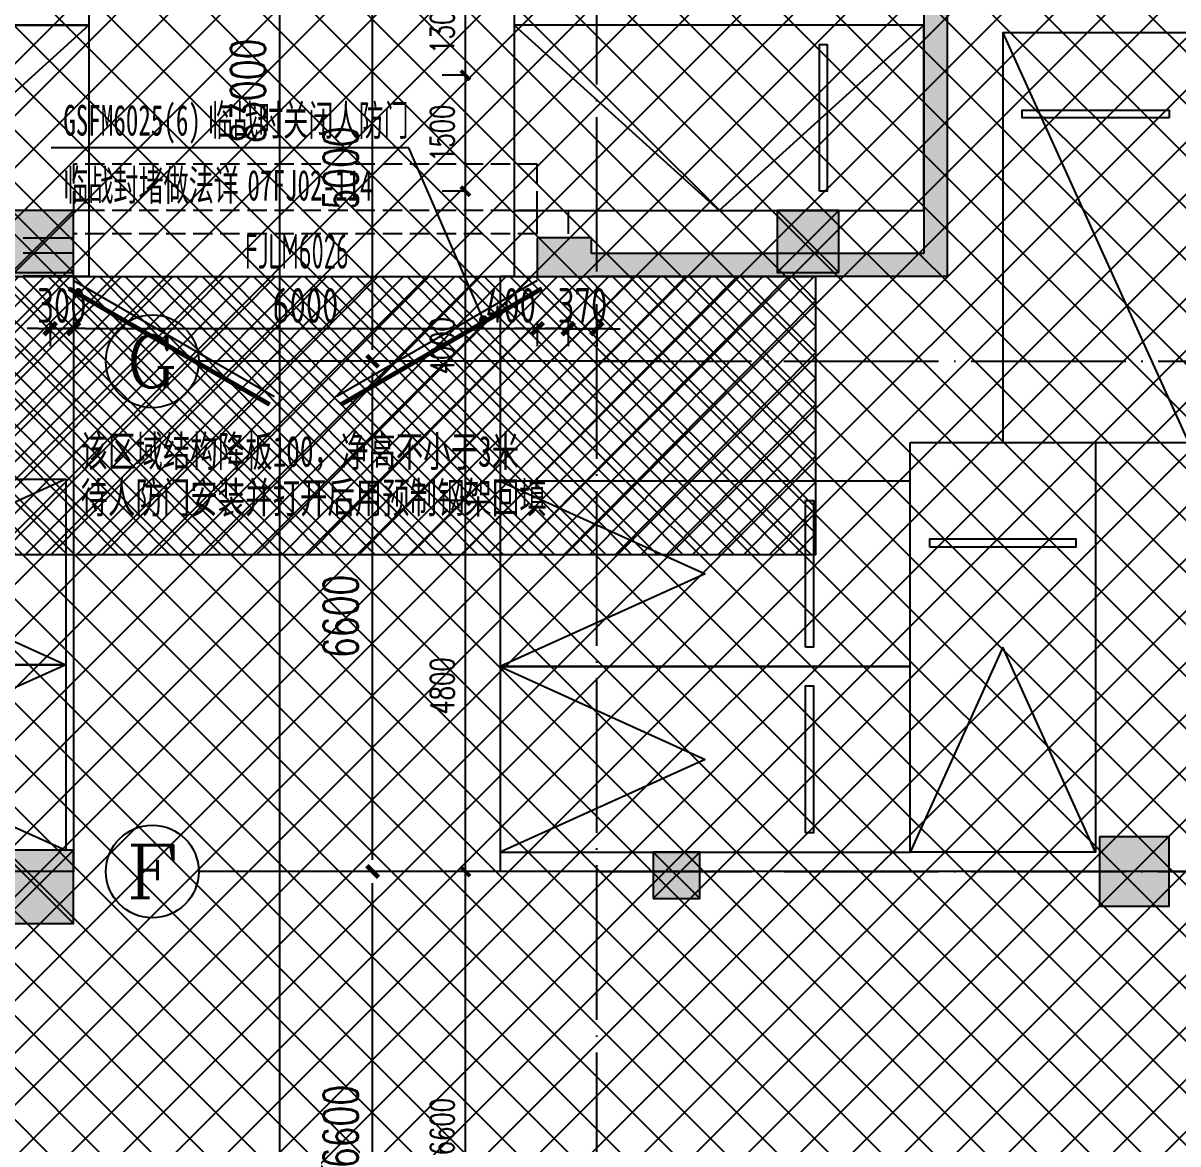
# Model space of a CAD drawing. Header units: millimetres. Extents: x 12325263 to 13848842, y -1463133 to 573208.
# Drawn here: x 12537426 to 12552362, y -1108011 to -1093512 of the extents above; entities that cross this region are included whole.
import ezdxf
from ezdxf.enums import TextEntityAlignment as Align
from ezdxf.xclip import XClip

# ---------------------------------------------------------------- set-up
doc = ezdxf.new("R2010")
doc.units = ezdxf.units.MM
doc.header["$LTSCALE"] = 1000
doc.header["$XCLIPFRAME"] = 0
doc.linetypes.add('DASH', pattern=[0.35, 0.25, -0.1])
doc.linetypes.add('DOTE', pattern=[2.4200000000000004, 2, -0.2, 0.02, -0.2])
for name, color, linetype in [('-2F平面$0$PARTS-CAR公寓', 240, 'Continuous'), ('-2F平面$0$PARTS-CAR公寓子母车位', 240, 'Continuous'), ('-2F平面$0$WALL-SHATCH', 8, 'Continuous'), ('-3F平面$0$PARTS-CAR商业', 160, 'Continuous'), ('A-AXIS', 16, 'DOTE'), ('A-COLS', 6, 'Continuous'), ('A-WALL-PATT', 8, 'Continuous'), ('A_WALL(防火墙)', 151, 'Continuous'), ('AXIS', 3, 'Continuous'), ('AXIS_TEXT', 7, 'Continuous'), ('DIM-PUB-4', 3, 'Continuous'), ('DRWD-F-TEXT', 142, 'Continuous'), ('DRWD-WINDOW', 2, 'Continuous'), ('PUB_DIM', 83, 'Continuous'), ('PUB_HATCH', 8, 'Continuous'), ('PUB_TEXT', 7, 'Continuous'), ('ROAD-LINE', 20, 'Continuous'), ('WALL', 5, 'Continuous'), ('人防墙', 6, 'Continuous'), ('人防平时标注', 42, 'Continuous'), ('人防门', 60, 'Continuous'), ('人防门编号', 73, 'Continuous'), ('地下室柱网$0$$0$0q-柱0', 3, 'Continuous'), ('地下室柱网$0$$0$0q-柱填充', 5, 'Continuous'), ('地下室柱网$0$0q-柱0', 8, 'Continuous'), ('地下室柱网$0$0q-柱填充', 8, 'Continuous')]:
    doc.layers.add(name, color=color, linetype=linetype)
doc.layers.add('地下室柱网$0$$0$9', color=1, linetype='Continuous', plot=False)
doc.layers.add('地下室柱网$0$9', color=8, linetype='Continuous', plot=False)
doc.styles.add('_TCH_AXIS', font='COMPLEX', dxfattribs={"bigfont": 'GBCBIG'})
doc.styles.add('_TCH_DIM_T3', font='SIMPLEX.shx', dxfattribs={"width": 0.7058823529411765, "bigfont": 'GBCBIG.shx'})
doc.styles.add('COMPLEX', font='COMPLEX')
doc.styles.get("Standard").update_dxf_attribs({"font": 'gbenor.shx', "bigfont": 'gbcbig.shx'})
doc.styles.add('YQ_DIM', font='SUPEROS.SHX', dxfattribs={"width": 0.8, "bigfont": 'HZDX.SHX'})
doc.styles.add('宋体-标注', font='', dxfattribs={"width": 0.6})
doc.styles.add('标注宋体', font='', dxfattribs={"width": 0.6})
doc.styles.get('宋体-标注').set_extended_font_data('SimSun')
doc.styles.get('标注宋体').set_extended_font_data('NSimSun')
doc.dimstyles.new('_TCH_ARCH&&120', dxfattribs={"dimtxt": 306, "dimasz": 120, "dimexe": 300, "dimexo": 360, "dimgap": 147, "dimtad": 1, "dimdec": 0, "dimzin": 0, "dimdsep": 46, "dimtxsty": '_TCH_DIM_T3', "dimblk": 'ARCHTICK', "dimcen": 0.09, "dimclrt": 7, "dimazin": 2, "dimtfac": 1, "dimtdec": 0, "dimtix": 1, "dimtmove": 2, "dimatfit": 3, "dimfxl": 1, "dimfxlon": 1, "dimtolj": 1, "dimtzin": 0, "dimarcsym": 0})
doc.dimstyles.new('_TCH_ARCH&&150', dxfattribs={"dimtxt": 446.25, "dimasz": 150, "dimexe": 375, "dimexo": 450, "dimgap": 189.375, "dimtad": 1, "dimdec": 0, "dimzin": 0, "dimdsep": 46, "dimtxsty": '_TCH_DIM_T3', "dimblk": 'asdggshdfhsg_ArchTick', "dimcen": 0.09, "dimclrt": 7, "dimazin": 2, "dimtfac": 1, "dimtdec": 0, "dimtix": 1, "dimtmove": 2, "dimatfit": 3, "dimfxl": 1, "dimtolj": 1, "dimtzin": 0, "dimarcsym": 0})
doc.dimstyles.new('yq150', dxfattribs={"dimscale": 150, "dimtxt": 3, "dimasz": 1, "dimexe": 1.5, "dimexo": 2, "dimgap": 0.5, "dimtad": 1, "dimdec": 0, "dimdsep": 46, "dimtxsty": 'YQ_DIM', "dimblk": 'adgshgYQTICK', "dimcen": 0, "dimclrd": 256, "dimclre": 256, "dimclrt": 7, "dimadec": 1, "dimazin": 2, "dimtfac": 1, "dimtdec": 0, "dimtix": 1, "dimtmove": 2, "dimatfit": 2, "dimfxl": 1, "dimtolj": 1, "dimtzin": 0, "dimarcsym": 0})

# ---------------------------------------------------------------- blocks, each defined once
blk = doc.blocks.new('asdgafgfasdfagfagasdgagadfgsdhgd$DorLib2D$00000211')
at = {"color": 0}
for p, q in [((-0.4999999999998872, 0.04999999999998384), (-0.0669872981076951, 0.299999999999979)), ((0.5000000000001146, 0.05000000000001181), (0.06698729810792248, 0.3000000000000083))]:
    blk.add_line(p, q, dxfattribs=at)
at = {"color": 0, "const_width": 0.01}
for points in [[(-0.509999999999887, 0.06732050807566958), (-0.07698729810769844, 0.31732050807565)], [(0.5100000000001126, 0.06732050807569756), (0.07698729810792404, 0.3173205080756794)]]:
    blk.add_lwpolyline(points, dxfattribs=at)
blk = doc.blocks.new('asdgafgf20230228-rf2')
at = {"layer": 'PUB_HATCH'}
for points in [[(-22219.86709272077, 27502.14773677825), (-22519.86995466938, 27202.15059878662), (-22519.91485874812, 22495.16205724406), (-22219.91772072405, 22195.1591953135)], [(-34170.49115317719, 22381.73658857445), (-34170.09069958489, 22195.2105484634), (-33519.97437260087, 22195.20983456902), (-33519.97382354962, 22695.20983456872), (-34170.09015053364, 22695.2105484631)], [(-33519.97435462513, 22195.209834569), (-33519.97385051323, 22695.20983456875), (-33519.97436141024, 22397.59989868496)], [(-26820.03842591343, 22695.20307953431), (-27519.97546047776, 22695.20378522749), (-27519.97596458966, 22195.20378522774), (-26820.03893002534, 22195.20307953456)], [(-34170.49115317719, 22381.73658857446), (-34171.29119673317, 22500.0030527487), (-37919.97182417234, 22500.0262031911), (-37886.64041005157, 22316.69226945761), (-37719.97434966515, 22200.02496807614), (-34171.2930494204, 22200.00305275441)], [(-33519.97605565251, 22199.98996280787), (-33519.97319383796, 22499.98996279422), (-34170.08948048826, 22499.99616450175), (-34170.49115317719, 22381.73658857445), (-34170.09234230281, 22199.9961645154)], [(-22219.91772072405, 22195.1591953135), (-22519.91485874812, 22495.16205724406), (-26820.0360680672, 22495.20307960092), (-26820.03893001142, 22195.20307961458)]]:
    blk.add_hatch(color=256, dxfattribs=at).paths.add_polyline_path(points)
at = {"layer": '人防平时标注'}
h = blk.add_hatch(dxfattribs=at)
h.set_pattern_fill('ANSI37', color=8, scale=150, angle=-90.00006969736978)
h.set_pattern_definition([(314.9999303026302, (-712105475.0785111, -2542189500.99668), (168.3800070952938, 168.3795974445502), []), (44.99993030263023, (-712105475.0785111, -2542189500.99668), (-168.3795974445502, 168.3800070952938), [])])
h.paths.add_polyline_path([(-23920.05143939145, 22195.18980543269), (-23920.05606423505, 18595.18980560079), (-37120.04180874489, 18595.21234941692), (-37120.03718389384, 22195.20586284902)])
at = {"layer": '人防墙'}
for p, q in [((-22219.86709272077, 27502.14773677825), (-22219.91772072405, 22195.1591953135)), ((-22519.86995466938, 27202.15059878662), (-22519.91485874812, 22495.16205724406)), ((-34170.09015053364, 22695.2105484631), (-33519.97382354962, 22695.20983456872)), ((-33519.97435462513, 22195.209834569), (-33519.97385051323, 22695.20983456875)), ((-27519.97546047776, 22695.20378522749), (-27519.97596458966, 22195.20378522774)), ((-26820.03842591343, 22695.20307953431), (-27519.97546047776, 22695.20378522749)), ((-26820.0360680672, 22495.20307960092), (-26820.03842591343, 22695.20307953431)), ((-33519.97319383796, 22499.98996279422), (-34170.08948048826, 22499.99616450175)), ((-22519.91485874812, 22495.16205724406), (-26820.0360680672, 22495.20307960092)), ((-33519.97605565251, 22199.98996280787), (-34170.09234230281, 22199.9961645154)), ((-34170.09069958489, 22195.2105484634), (-33519.97437260087, 22195.20983456902)), ((-27519.97596458966, 22195.20378522774), (-26820.03893002534, 22195.20307953456)), ((-22219.91772072405, 22195.1591953135), (-26820.03893001142, 22195.20307961458))]:
    blk.add_line(p, q, dxfattribs=at)
at = {"layer": '人防平时标注', "elevation": 2.982798457690922e-07}
blk.add_lwpolyline([(-23920.05143939145, 22195.18980543269), (-23920.05606423505, 18595.18980560079), (-37120.04180874489, 18595.21234941692), (-37120.03718389384, 22195.20586284902)], close=True, dxfattribs=at)
at = {"layer": '人防门编号'}
for p, q in [((-29181.18566405587, 23862.17023627879), (-33808.72481679777, 23862.17023627879)), ((-28214.84036352299, 21635.04590653372), (-29181.18566405587, 23862.17023627879))]:
    blk.add_line(p, q, dxfattribs=at)
at = {"layer": '人防门编号', "const_width": 60}
blk.add_lwpolyline([(-28202.89905304271, 21607.52491265607, 1), (-28226.78167400327, 21662.56690041137, 1)], format="xyb", close=True, dxfattribs=at)
at = {"layer": '人防门', "ltscale": 1000, "xscale": 6000, "yscale": -6000, "zscale": 500, "rotation": 359.9999422330307}
blk.add_blockref('asdgafgfasdfagfagasdgagadfgsdhgd$DorLib2D$00000211', (-30519.97571253217, 22445.20680989906), dxfattribs=at)
at = {"layer": 'PUB_TEXT', "style": '宋体-标注', "width": 0.6}
for s, p in [('GSFM6025(6)', (-33651.22481679777, 24019.67023627879)), ('临战时关闭人防门', (-31779.83241173447, 24019.67023627879))]:
    blk.add_text(s, height=396.5189873417722, dxfattribs=at).set_placement(p)
at = {"layer": '人防平时标注', "style": '标注宋体', "width": 0.65}
for s, p in [('该区域结构降板100，净高不小于3米', (-33427.13129357807, 19736.1683455524, 2.982798457690922e-07)), ('待人防门安装并打开后用预制钢架回填', (-33427.13202336244, 19136.16834588116, 2.982798457690922e-07))]:
    blk.add_text(s, height=399.9999999999997, rotation=359.9999299505404, dxfattribs=at).set_placement(p)
at = {"layer": '人防门编号', "color": 7, "style": '宋体-标注', "width": 0.6}
for s, p in [('临战封堵做法详', (-33651.2248167973, 23179.67023627879, 2.982798457690922e-07)), ('07FJ02-114', (-31269.45266489857, 23179.67023627879, 2.982798457690922e-07))]:
    blk.add_text(s, height=396.5189873417722, dxfattribs=at).set_placement(p)
blk = doc.blocks.new('_FZH')
blk.add_lwpolyline([(-0.5, -0.5), (0.5, -0.5), (0.5, 0.5), (-0.5, 0.5)], close=True)
at = {"layer": 'PUB_HATCH'}
blk.add_solid([(-0.5, -0.5), (0.5, -0.5), (-0.5, 0.5), (0.5, 0.5)], dxfattribs=at)
blk = doc.blocks.new('1-3F')
at = {"layer": 'A-COLS', "xscale": 900, "yscale": 900, "zscale": 900, "rotation": 270}
blk.add_blockref('_FZH', (-52499.98514414765, 31400.00000022352), dxfattribs=at)
blk = doc.blocks.new('adgshg13--2F平面$0$A$C7F010FC0')
at = {"layer": '-2F平面$0$WALL-SHATCH'}
h = blk.add_hatch(color=256, dxfattribs=at)
h.dxf.hatch_style = 1
h.paths.add_polyline_path([(-60384.17120504379, -16880.89509773254), (-763.1647881269455, 197.4793643951416), (12587.61850607395, -13153.30393266678), (12587.61850607395, -157996.0197629929), (-162964.8506313562, -188820.4315237999), (-171262.3814957142, -180522.900662899), (-171262.3814957142, -31310.89849328995), (-150707.1909123659, -10755.70791006088), (-131860.0775495768, -7980.895098209381), (-99162.38149428368, -7980.895098209381), (-99162.38149428368, -4980.895097732544), (-76620.42811572552, -4980.895097732544), (-70107.65229141712, -16880.89509773254)], flags=16)
h.paths.add_polyline_path([(-60091.22944009304, -16380.89510011673), (-646.8769880533218, 646.876989364624), (12987.61850607395, -12987.61850786209), (12987.61850607395, -158331.9049158096), (-163100.5840539932, -189250.3835258484), (-171662.3814958334, -180688.5860877037), (-171662.3814958334, -31145.21306848526), (-150777.8961598873, -10260.7277340889), (-131896.6870943308, -7480.895098209381), (-99562.38149428368, -7480.895098209381), (-99562.38149428368, -4580.895097732544), (-76365.55243730545, -4580.895097732544), (-69907.50581622124, -16380.89510774612)])
blk = doc.blocks.new('adgshgbj--2F平面$0$报建车道-2')
at = {"layer": 'ROAD-LINE'}
for p, q in [((97561.28740155697, -95195.73323631287), (101216.2937320471, -116011.3327698708)), ((105768.3301482201, -110133.3861570358), (106634.250715971, -115064.8839812279)), ((106634.250715971, -115064.8839812279), (106456.8961975574, -115096.0256204605)), ((106456.8961975574, -115096.0256204605), (107787.7350865602, -122675.2763390541)), ((101019.1724294424, -116045.945253849), (101216.2937320471, -116011.3327698708)), ((101019.1724294424, -116045.945253849), (102350.8398542404, -123629.914560318)), ((122641.7531368732, -120067.1309247017), (107787.7350865602, -122675.2763390541)), ((102350.8398542404, -123629.914560318), (91710.73758482933, -125498.1588191986))]:
    blk.add_line(p, q, dxfattribs=at)
blk = doc.blocks.new('adgshgYQTICK')
blk.add_line((-1, 1.110223024625157e-16), (1, 1.110223024625157e-16))
at = {"const_width": 0.4}
blk.add_lwpolyline([(0.5303300858899105, 0.5303300858899106), (-0.5303300858899106, -0.5303300858899105)], dxfattribs=at)
blk = doc.blocks.new('*D1161')
at = {"layer": 'Defpoints', "color": 0, "transparency": 16777216}
for p in [(490915.0432383735, 84569.52636003052), (490619.5081919432, 84517.63703966141), (490981.9339630333, 84188.5509824873)]:
    blk.add_point(p, dxfattribs=at)
at = {"layer": 'DIM-PUB-4', "lineweight": -2, "transparency": 16777216}
for p, q in [((490966.9229142743, 84274.04624356171), (491020.8437199589, 83966.94089513569)), ((491129.6740212677, 84214.49082043774), (491277.4140795021, 84240.43065838817)), ((490538.6588583685, 84110.72182416776), (490390.9188001342, 84084.78198621732)), ((490671.387867844, 84222.1569231926), (490725.3086735286, 83915.05157476658)), ((490686.3989166029, 84136.66166211819), (490981.9339630333, 84188.5509824873))]:
    blk.add_line(p, q, dxfattribs=at)
at = {"layer": 'DIM-PUB-4', "lineweight": -2, "transparency": 16777216, "xscale": 150, "yscale": 150, "zscale": 150}
for p, rotation in [((490686.3989166029, 84136.66166211819), 9.95835041255746), ((490981.9339630333, 84188.5509824873), 189.9583504125575)]:
    blk.add_blockref('adgshgYQTICK', p, dxfattribs=dict(at, rotation=rotation))
at = {"layer": 'DIM-PUB-4', "color": 7, "transparency": 16777216, "insert": (490782.2867639232, 84458.0864387746), "char_height": 450, "attachment_point": 5, "rotation": 9.958350412557461, "style": 'YQ_DIM'}
blk.add_mtext('\\A1;300', dxfattribs=at)
blk = doc.blocks.new('*D1162')
at = {"layer": 'Defpoints', "color": 0, "transparency": 16777216}
for p in [(496824.5675106049, 85607.10616779327), (496891.4582339225, 85226.13079599508), (490915.0432383735, 84569.52636003053)]:
    blk.add_point(p, dxfattribs=at)
at = {"layer": 'DIM-PUB-4', "lineweight": -2, "transparency": 16777216}
for p, q in [((496876.4471862549, 85311.62605128041), (496930.3679906601, 85004.52070861043)), ((491129.6740199476, 84214.49082605731), (496743.7181756661, 85200.19095817007)), ((490966.9229140235, 84274.04624351767), (491020.8437184287, 83966.94090084768))]:
    blk.add_line(p, q, dxfattribs=at)
at = {"layer": 'DIM-PUB-4', "lineweight": -2, "transparency": 16777216, "xscale": 150, "yscale": 150, "zscale": 150}
for p, rotation in [((496891.4582339225, 85226.13079599508), 9.95835036391088), ((490981.9339616912, 84188.55098823232), 189.9583503639109)]:
    blk.add_blockref('adgshgYQTICK', p, dxfattribs=dict(at, rotation=rotation))
at = {"layer": 'DIM-PUB-4', "color": 7, "transparency": 16777216, "insert": (493884.81642217, 85002.82100862474), "char_height": 450, "attachment_point": 5, "rotation": 9.958350363910881, "style": 'YQ_DIM'}
blk.add_mtext('\\A1;6000', dxfattribs=at)
blk = doc.blocks.new('*D1163')
at = {"layer": 'Defpoints', "color": 0, "transparency": 16777216}
for p in [(496824.5675106049, 85607.10616779327), (497218.4882751703, 85676.26981115201), (497285.3789982508, 85295.29443885262)]:
    blk.add_point(p, dxfattribs=at)
at = {"layer": 'DIM-PUB-4', "lineweight": -2, "transparency": 16777216}
for p, q in [((496876.4471860102, 85311.62605123746), (496930.3679902393, 85004.52070807702)), ((496891.4582336853, 85226.13079549388), (497285.3789982508, 85295.29443885262)), ((497270.3679505757, 85380.7896945962), (497324.2887548048, 85073.68435143576)), ((497433.1190565287, 85321.23427655527), (497580.8591148066, 85347.17411425793)), ((496743.7181754074, 85200.19095779123), (496595.9781171295, 85174.25112008858))]:
    blk.add_line(p, q, dxfattribs=at)
at = {"layer": 'DIM-PUB-4', "lineweight": -2, "transparency": 16777216, "xscale": 150, "yscale": 150, "zscale": 150}
for p, rotation in [((496891.4582336853, 85226.13079549388), 9.958350316463926), ((497285.3789982508, 85295.29443885262), 189.9583503164639)]:
    blk.add_blockref('adgshgYQTICK', p, dxfattribs=dict(at, rotation=rotation))
at = {"layer": 'DIM-PUB-4', "color": 7, "transparency": 16777216, "insert": (496501.8718191404, 85462.31718921335), "char_height": 450, "attachment_point": 5, "rotation": 9.958350316463926, "style": 'YQ_DIM'}
blk.add_mtext('\\A1;400', dxfattribs=at)
blk = doc.blocks.new('*D1164')
at = {"layer": 'Defpoints', "color": 0, "transparency": 16777216}
for p in [(497582.6641418934, 85740.2109184256), (497218.4882751704, 85676.26981115201), (497649.554865404, 85359.23554516536)]:
    blk.add_point(p, dxfattribs=at)
at = {"layer": 'DIM-PUB-4', "lineweight": -2, "transparency": 16777216}
for p, q in [((497634.5438174955, 85444.73080190433), (497688.4646221056, 85137.6254577744)), ((497270.3679507724, 85380.78969463074), (497324.2887553825, 85073.68435050081)), ((497285.378998681, 85295.29443789177), (497649.554865404, 85359.23554516536)), ((497797.2949236647, 85385.17538296638), (497945.0349819253, 85411.11522076742)), ((497137.6389404204, 85269.35460009075), (496989.8988821597, 85243.41476228971))]:
    blk.add_line(p, q, dxfattribs=at)
at = {"layer": 'DIM-PUB-4', "lineweight": -2, "transparency": 16777216, "xscale": 150, "yscale": 150, "zscale": 150}
for p, rotation in [((497649.554865404, 85359.23554516536), 189.958350354617), ((497285.378998681, 85295.29443789177), 9.958350354617007)]:
    blk.add_blockref('adgshgYQTICK', p, dxfattribs=dict(at, rotation=rotation))
at = {"layer": 'DIM-PUB-4', "color": 7, "transparency": 16777216, "insert": (497415.5872564353, 85622.74510804357), "char_height": 450, "attachment_point": 5, "rotation": 9.958350354617043, "style": 'YQ_DIM'}
blk.add_mtext('\\A1;370', dxfattribs=at)
blk = doc.blocks.new('adgshg2qbj-gycw-bj-13-CAR-4')
for p, q in [((-4.76837158203125e-07, -2649.999999284744), (-1200, -5299.999999523163)), ((1199.999999523163, -5299.999998569489), (-4.76837158203125e-07, -2649.999999284744)), ((-4.76837158203125e-07, -2649.999999284744), (-4.76837158203125e-07, -2649.999999284744))]:
    blk.add_line(p, q)
blk.add_lwpolyline([(-1200.000001430511, 4.76837158203125e-07), (1199.999999046326, 9.5367431640625e-07), (1199.999999523163, -5299.999998569489), (-1200, -5299.999999523163)], close=True)
at = {"extrusion": (-0.0004477907749365557, -3.397184877157455e-15, 0.999999899741706), "elevation": -0.5373489295600824}
blk.add_lwpolyline([(-949.9909201897867, -1350.001923561097), (950.0033637310197, -1349.998077392579), (950.003161552085, -1249.998078584671), (-949.9911223687217, -1250.001923561097)], close=True, dxfattribs=at)
blk = doc.blocks.new('adgshg2qbj-gycw-bj-13--2F平面$0$CAR-子车位')
blk.add_line((1697.056276798248, 1697.056272983551), (3747.66593670845, -3747.665944099426))
blk.add_lwpolyline([(1.192092895507812e-07, 0), (1697.056276798248, 1697.056272983551), (5444.722213029861, -2050.609671592712), (3747.66593670845, -3747.665944099426)], close=True)
at = {"extrusion": (-0.0003166358939317005, -0.0003166358930891348, 0.999999899741706), "elevation": -1.074697860116073}
blk.add_lwpolyline([(954.6018156500753, -601.0358331325818), (2298.09800799108, 742.4656604551178), (2227.387191576112, 813.1761971418953), (883.8909981622246, -530.3252945384556)], close=True, dxfattribs=at)
blk = doc.blocks.new('adgshg2qbj-syc-bj-13-CAR-4')
blk.add_lwpolyline([(-1200.000001430511, 4.76837158203125e-07), (1199.999999046326, 9.5367431640625e-07), (1200.000000476837, -5299.999998569489), (-1199.999999523163, -5299.999999523163)], close=True)
blk.add_lwpolyline([(1200.000000476837, -5299.999998569489), (-1200.000000476837, -2649.999999761581), (1199.999999046326, 9.5367431640625e-07)])
at = {"extrusion": (-0.0004477907749365557, -3.397171324630299e-15, 0.999999899741706), "elevation": -0.5373489292629743}
blk.add_lwpolyline([(-949.9909201897867, -1350.001923799515), (950.0033632541827, -1349.998077392579), (950.0031610752479, -1249.998078346253), (-949.9911223687217, -1250.001923799515)], close=True, dxfattribs=at)
blk = doc.blocks.new('*U495')
at = {"layer": '地下室柱网$0$0q-柱0'}
blk.add_lwpolyline([(-400.0000002384186, -400.0000004768372), (399.9999998807907, -400), (400, 399.9999995231628), (-400, 399.9999990463257)], close=True, dxfattribs=at)
at = {"layer": '地下室柱网$0$0q-柱填充'}
blk.add_solid([(-400, 399.9999990463257), (400, 399.9999995231628), (-400.0000002384186, -400.0000004768372), (399.9999998807907, -400)], dxfattribs=at)
at = {"layer": '地下室柱网$0$9'}
for p, q in [((-400.0000002384186, 399.9999990463257), (399.9999997615814, -400)), ((-400, -400), (400, 400))]:
    blk.add_line(p, q, dxfattribs=at)
blk = doc.blocks.new('*U426')
at = {"layer": '地下室柱网$0$0q-柱0'}
blk.add_lwpolyline([(-450, -450), (500.0000001192093, -449.9999995231628), (500.0000002384186, 500), (-449.9999997615814, 499.9999995231628)], close=True, dxfattribs=at)
at = {"layer": '地下室柱网$0$0q-柱填充'}
blk.add_solid([(-449.9999997615814, 499.9999995231628), (500.0000002384186, 500), (-450, -450), (500.0000001192093, -449.9999995231628)], dxfattribs=at)
at = {"layer": '地下室柱网$0$9'}
for p, q in [((-450, 499.9999995231628), (500, -449.9999995231628)), ((-449.9999997615814, -449.9999995231628), (500.0000002384186, 500.0000004768372))]:
    blk.add_line(p, q, dxfattribs=at)
blk = doc.blocks.new('*U1238')
at = {"layer": '地下室柱网$0$$0$0q-柱0'}
blk.add_lwpolyline([(-300.0000002384186, -300.0000004768372), (299.9999998807907, -300), (300, 299.9999995231628), (-300, 299.9999990463257)], close=True, dxfattribs=at)
at = {"layer": '地下室柱网$0$$0$0q-柱填充'}
blk.add_solid([(-300, 299.9999990463257), (300, 299.9999995231628), (-300.0000002384186, -300.0000004768372), (299.9999998807907, -300)], dxfattribs=at)
at = {"layer": '地下室柱网$0$$0$9'}
for p, q in [((-300.0000002384186, 299.9999990463257), (299.9999997615814, -300)), ((-300, -300), (300, 300))]:
    blk.add_line(p, q, dxfattribs=at)
blk = doc.blocks.new('_AXISO')
blk.add_circle((0, 0), 0.5)
at = {"layer": 'AXIS_TEXT', "style": 'COMPLEX', "width": 1.041666666666667}
blk.add_attdef('A', text='', height=0.56, dxfattribs=at).set_placement((-0.25, -0.28), (0.25, -0.28), align=Align.FIT)
blk = doc.blocks.new('asdggshdfhsg_ArchTick')
at = {"color": 0, "linetype": 'ByBlock', "const_width": 0.4}
blk.add_lwpolyline([(-0.5, -0.5), (0.5, 0.5)], dxfattribs=at)
blk = doc.blocks.new('*D5258')
at = {"layer": 'AXIS', "color": 0, "lineweight": -2, "transparency": 16777216}
for p, q in [((12411816.81071017, 1078989.759090748), (12406941.81071017, 1078989.759090748)), ((12407316.81071017, 996139.7590900625), (12407316.81071017, 1078839.759090748)), ((12411816.81071017, 995989.7590900625), (12406941.81071017, 995989.7590900625))]:
    blk.add_line(p, q, dxfattribs=at)
at = {"layer": 'Defpoints', "color": 0, "transparency": 16777216}
for p in [(12407316.81071017, 1078989.759090748), (12412266.81071017, 1078989.759090748), (12412266.81071017, 995989.7590900625)]:
    blk.add_point(p, dxfattribs=at)
at = {"layer": 'AXIS', "color": 0, "lineweight": -2, "transparency": 16777216, "xscale": 150, "yscale": 150, "zscale": 150}
for p, rotation in [((12407316.81071017, 1078989.759090748), 90), ((12407316.81071017, 995989.7590900625), 270)]:
    blk.add_blockref('asdggshdfhsg_ArchTick', p, dxfattribs=dict(at, rotation=rotation))
at = {"layer": 'AXIS', "color": 7, "transparency": 16777216, "insert": (12406904.31071017, 1037489.759090407), "char_height": 446.25, "attachment_point": 5, "rotation": 90, "style": '_TCH_DIM_T3'}
blk.add_mtext('\\A1;83000', dxfattribs=at)
blk = doc.blocks.new('*D5264')
at = {"layer": 'AXIS', "color": 0, "lineweight": -2, "transparency": 16777216}
for p, q in [((12411816.81071017, 1027389.759090064), (12408141.81071017, 1027389.759090064)), ((12408516.81071017, 1020939.759090064), (12408516.81071017, 1027239.759090064)), ((12411816.81071017, 1020789.759090064), (12408141.81071017, 1020789.759090064))]:
    blk.add_line(p, q, dxfattribs=at)
at = {"layer": 'Defpoints', "color": 0, "transparency": 16777216}
for p in [(12408516.81071017, 1027389.759090064), (12412266.81071017, 1027389.759090064), (12412266.81071017, 1020789.759090064)]:
    blk.add_point(p, dxfattribs=at)
at = {"layer": 'AXIS', "color": 0, "lineweight": -2, "transparency": 16777216, "xscale": 150, "yscale": 150, "zscale": 150}
for p, rotation in [((12408516.81071017, 1027389.759090064), 90), ((12408516.81071017, 1020789.759090064), 270)]:
    blk.add_blockref('asdggshdfhsg_ArchTick', p, dxfattribs=dict(at, rotation=rotation))
at = {"layer": 'AXIS', "color": 7, "transparency": 16777216, "insert": (12408104.31071017, 1024089.759090066), "char_height": 446.25, "attachment_point": 5, "rotation": 90, "style": '_TCH_DIM_T3'}
blk.add_mtext('\\A1;6600', dxfattribs=at)
blk = doc.blocks.new('*D5265')
at = {"layer": 'AXIS', "color": 0, "lineweight": -2, "transparency": 16777216}
for p, q in [((12411816.81071017, 1033989.759090064), (12408141.81071017, 1033989.759090064)), ((12408516.81071017, 1027539.759090064), (12408516.81071017, 1033839.759090064)), ((12411816.81071017, 1027389.759090064), (12408141.81071017, 1027389.759090064))]:
    blk.add_line(p, q, dxfattribs=at)
at = {"layer": 'Defpoints', "color": 0, "transparency": 16777216}
for p in [(12408516.81071017, 1033989.759090064), (12412266.81071017, 1033989.759090064), (12412266.81071017, 1027389.759090064)]:
    blk.add_point(p, dxfattribs=at)
at = {"layer": 'AXIS', "color": 0, "lineweight": -2, "transparency": 16777216, "xscale": 150, "yscale": 150, "zscale": 150}
for p, rotation in [((12408516.81071017, 1033989.759090064), 90), ((12408516.81071017, 1027389.759090064), 270)]:
    blk.add_blockref('asdggshdfhsg_ArchTick', p, dxfattribs=dict(at, rotation=rotation))
at = {"layer": 'AXIS', "color": 7, "transparency": 16777216, "insert": (12408104.31071017, 1030689.759090066), "char_height": 446.25, "attachment_point": 5, "rotation": 90, "style": '_TCH_DIM_T3'}
blk.add_mtext('\\A1;6600', dxfattribs=at)
blk = doc.blocks.new('*D5266')
at = {"layer": 'AXIS', "color": 0, "lineweight": -2, "transparency": 16777216}
for p, q in [((12411816.81071017, 1038989.759090526), (12408141.81071017, 1038989.759090526)), ((12408516.81071017, 1034139.759090064), (12408516.81071017, 1038839.759090526)), ((12411816.81071017, 1033989.759090064), (12408141.81071017, 1033989.759090064))]:
    blk.add_line(p, q, dxfattribs=at)
at = {"layer": 'Defpoints', "color": 0, "transparency": 16777216}
for p in [(12408516.81071017, 1038989.759090526), (12412266.81071017, 1038989.759090526), (12412266.81071017, 1033989.759090064)]:
    blk.add_point(p, dxfattribs=at)
at = {"layer": 'AXIS', "color": 0, "lineweight": -2, "transparency": 16777216, "xscale": 150, "yscale": 150, "zscale": 150}
for p, rotation in [((12408516.81071017, 1038989.759090526), 90), ((12408516.81071017, 1033989.759090064), 270)]:
    blk.add_blockref('asdggshdfhsg_ArchTick', p, dxfattribs=dict(at, rotation=rotation))
at = {"layer": 'AXIS', "color": 7, "transparency": 16777216, "insert": (12408104.31071017, 1036489.759090297), "char_height": 446.25, "attachment_point": 5, "rotation": 90, "style": '_TCH_DIM_T3'}
blk.add_mtext('\\A1;5000', dxfattribs=at)
blk = doc.blocks.new('_ArchTick')
at = {"color": 0, "linetype": 'ByBlock', "const_width": 0.4}
blk.add_lwpolyline([(-0.5, -0.5), (0.5, 0.5)], dxfattribs=at)
blk = doc.blocks.new('*D4041')
at = {"layer": 'Defpoints', "color": 0, "transparency": 16777216}
for p in [(12543146.81071018, -1092886.785749504), (12546746.81071018, -1092886.785749504), (12546746.81071018, -1094186.55501295)]:
    blk.add_point(p, dxfattribs=at)
at = {"layer": 'PUB_DIM', "color": 0, "lineweight": -2, "transparency": 16777216}
for p, q in [((12543147.81071018, -1092886.785749504), (12542846.81071018, -1092886.785749504)), ((12543146.81071018, -1094186.55501295), (12543146.81071018, -1092886.785749504)), ((12543147.81071018, -1094186.55501295), (12542846.81071018, -1094186.55501295))]:
    blk.add_line(p, q, dxfattribs=at)
at = {"layer": 'PUB_DIM', "color": 0, "lineweight": -2, "transparency": 16777216, "xscale": 120, "yscale": 120, "zscale": 120}
for p, rotation in [((12543146.81071018, -1092886.785749504), 90), ((12543146.81071018, -1094186.55501295), 270)]:
    blk.add_blockref('_ArchTick', p, dxfattribs=dict(at, rotation=rotation))
at = {"layer": 'PUB_DIM', "color": 7, "transparency": 16777216, "insert": (12542846.81071018, -1093536.670381225), "char_height": 306, "attachment_point": 5, "rotation": 90, "style": '_TCH_DIM_T3'}
blk.add_mtext('\\A1;1300', dxfattribs=at)
blk = doc.blocks.new('*D4042')
at = {"layer": 'Defpoints', "color": 0, "transparency": 16777216}
for p in [(12543146.81071018, -1094186.55501295), (12546746.81071018, -1094186.55501295), (12546746.81071018, -1095686.555012435)]:
    blk.add_point(p, dxfattribs=at)
at = {"layer": 'PUB_DIM', "color": 0, "lineweight": -2, "transparency": 16777216}
for p, q in [((12543147.81071018, -1094186.55501295), (12542846.81071018, -1094186.55501295)), ((12543146.81071018, -1095686.555012435), (12543146.81071018, -1094186.55501295)), ((12543147.81071018, -1095686.555012435), (12542846.81071018, -1095686.555012435))]:
    blk.add_line(p, q, dxfattribs=at)
at = {"layer": 'PUB_DIM', "color": 0, "lineweight": -2, "transparency": 16777216, "xscale": 120, "yscale": 120, "zscale": 120}
for p, rotation in [((12543146.81071018, -1094186.55501295), 90), ((12543146.81071018, -1095686.555012435), 270)]:
    blk.add_blockref('_ArchTick', p, dxfattribs=dict(at, rotation=rotation))
at = {"layer": 'PUB_DIM', "color": 7, "transparency": 16777216, "insert": (12542846.81071018, -1094936.55501269), "char_height": 306, "attachment_point": 5, "rotation": 90, "style": '_TCH_DIM_T3'}
blk.add_mtext('\\A1;1500', dxfattribs=at)
blk = doc.blocks.new('*D4043')
at = {"layer": 'Defpoints', "color": 0, "transparency": 16777216}
for p in [(12543146.81071018, -1095686.555012435), (12546746.81071018, -1095686.555012435), (12546746.81071018, -1099686.555012425)]:
    blk.add_point(p, dxfattribs=at)
at = {"layer": 'PUB_DIM', "color": 0, "lineweight": -2, "transparency": 16777216}
for p, q in [((12543147.81071018, -1095686.555012435), (12542846.81071018, -1095686.555012435)), ((12543146.81071018, -1099686.555012425), (12543146.81071018, -1095686.555012435)), ((12543147.81071018, -1099686.555012425), (12542846.81071018, -1099686.555012425))]:
    blk.add_line(p, q, dxfattribs=at)
at = {"layer": 'PUB_DIM', "color": 0, "lineweight": -2, "transparency": 16777216, "xscale": 120, "yscale": 120, "zscale": 120}
for p, rotation in [((12543146.81071018, -1095686.555012435), 90), ((12543146.81071018, -1099686.555012425), 270)]:
    blk.add_blockref('_ArchTick', p, dxfattribs=dict(at, rotation=rotation))
at = {"layer": 'PUB_DIM', "color": 7, "transparency": 16777216, "insert": (12542846.81071018, -1097686.555012428), "char_height": 306, "attachment_point": 5, "rotation": 90, "style": '_TCH_DIM_T3'}
blk.add_mtext('\\A1;4000', dxfattribs=at)
blk = doc.blocks.new('*D4044')
at = {"layer": 'Defpoints', "color": 0, "transparency": 16777216}
for p in [(12543146.81071018, -1099686.555012425), (12546746.81071018, -1099686.555012425), (12546746.81071018, -1104486.785749965)]:
    blk.add_point(p, dxfattribs=at)
at = {"layer": 'PUB_DIM', "color": 0, "lineweight": -2, "transparency": 16777216}
for p, q in [((12543147.81071018, -1099686.555012425), (12542846.81071018, -1099686.555012425)), ((12543146.81071018, -1104486.785749965), (12543146.81071018, -1099686.555012425)), ((12543147.81071018, -1104486.785749965), (12542846.81071018, -1104486.785749965))]:
    blk.add_line(p, q, dxfattribs=at)
at = {"layer": 'PUB_DIM', "color": 0, "lineweight": -2, "transparency": 16777216, "xscale": 120, "yscale": 120, "zscale": 120}
for p, rotation in [((12543146.81071018, -1099686.555012425), 90), ((12543146.81071018, -1104486.785749965), 270)]:
    blk.add_blockref('_ArchTick', p, dxfattribs=dict(at, rotation=rotation))
at = {"layer": 'PUB_DIM', "color": 7, "transparency": 16777216, "insert": (12542846.81071018, -1102086.670381193), "char_height": 306, "attachment_point": 5, "rotation": 90, "style": '_TCH_DIM_T3'}
blk.add_mtext('\\A1;4800', dxfattribs=at)
blk = doc.blocks.new('*D4045')
at = {"layer": 'Defpoints', "color": 0, "transparency": 16777216}
for p in [(12543146.81071018, -1104486.785749965), (12546746.81071018, -1104486.785749965), (12546746.81071018, -1111086.785749965)]:
    blk.add_point(p, dxfattribs=at)
at = {"layer": 'PUB_DIM', "color": 0, "lineweight": -2, "transparency": 16777216}
for p, q in [((12543147.81071018, -1104486.785749965), (12542846.81071018, -1104486.785749965)), ((12543146.81071018, -1111086.785749965), (12543146.81071018, -1104486.785749965)), ((12543147.81071018, -1111086.785749965), (12542846.81071018, -1111086.785749965))]:
    blk.add_line(p, q, dxfattribs=at)
at = {"layer": 'PUB_DIM', "color": 0, "lineweight": -2, "transparency": 16777216, "xscale": 120, "yscale": 120, "zscale": 120}
for p, rotation in [((12543146.81071018, -1104486.785749965), 90), ((12543146.81071018, -1111086.785749965), 270)]:
    blk.add_blockref('_ArchTick', p, dxfattribs=dict(at, rotation=rotation))
at = {"layer": 'PUB_DIM', "color": 7, "transparency": 16777216, "insert": (12542846.81071018, -1107786.785749963), "char_height": 306, "attachment_point": 5, "rotation": 90, "style": '_TCH_DIM_T3'}
blk.add_mtext('\\A1;6600', dxfattribs=at)
blk = doc.blocks.new('A$C2A3E77E8')
at = {"layer": 'DRWD-WINDOW', "color": 1, "linetype": 'DASH'}
for p, q in [((496523.4528457951, 87322.07706260192), (490613.8577744961, 86284.44225930818)), ((496627.2163302898, 86731.11753368378), (496523.4528460465, 87322.07706308318)), ((490613.8577749729, 86284.44225883228), (490717.6212580036, 85693.48273038282))]:
    blk.add_line(p, q, dxfattribs=at)
at = {"layer": 'DRWD-WINDOW', "color": 2, "linetype": 'DASH'}
for p, q in [((496627.2163374424, 86731.11753511406), (490717.6212587357, 85693.48273086525)), ((496679.0980861187, 86435.6377825737), (496627.2163455486, 86731.1175365448)), ((496679.0980775282, 86435.63778065937), (490769.5029990673, 85398.00297689438))]:
    blk.add_line(p, q, dxfattribs=at)
at = {"layer": 'WALL', "linetype": 'ByBlock'}
for p, q in [((496627.1448235586, 86731.10497807921), (497021.1349346451, 86800.28750943579)), ((497021.1349346451, 86800.28750943579), (497073.0184085369, 86504.79788303375)), ((496679.027638169, 86435.61910390295), (496627.1448235586, 86731.10497807921))]:
    blk.add_line(p, q, dxfattribs=at)
at = {"layer": '-2F平面$0$PARTS-CAR公寓', "xscale": -1, "rotation": 279.9585191514099}
for p in [(502187.6004784126, 82935.53217839939), (502602.6448480878, 80571.69246959197)]:
    blk.add_blockref('adgshg2qbj-gycw-bj-13-CAR-4', p, dxfattribs=at)
at = {"layer": '-2F平面$0$PARTS-CAR公寓', "rotation": 99.95851910077668}
for p in [(486207.4578602333, 80155.06274413597), (486622.5022257585, 77791.22303438047)]:
    blk.add_blockref('adgshg2qbj-gycw-bj-13-CAR-4', p, dxfattribs=at)
at = {"layer": '-2F平面$0$PARTS-CAR公寓子母车位', "xscale": -1, "rotation": 54.9584734832932}
blk.add_blockref('adgshg2qbj-gycw-bj-13--2F平面$0$CAR-子车位', (504522.8282834031, 90452.6317892042), dxfattribs=at)
at = {"layer": '-2F平面$0$PARTS-CAR公寓子母车位', "rotation": 9.958519084920162}
blk.add_blockref('adgshg2qbj-gycw-bj-13-CAR-4', (503075.540404439, 84817.44254684146), dxfattribs=at)
at = {"layer": '-3F平面$0$PARTS-CAR商业', "rotation": 99.95851910077668}
for p in [(485071.98422575, 88357.278922081), (485487.1332098264, 85993.45723199262)]:
    blk.add_blockref('adgshg2qbj-syc-bj-13-CAR-4', p, dxfattribs=at)
at = {"layer": '-3F平面$0$PARTS-CAR商业', "xscale": -1.000000000000001, "rotation": 279.9590294488272}
blk.add_blockref('adgshg2qbj-syc-bj-13-CAR-4', (501344.5226743221, 88777.76091050799), dxfattribs=at)
blk.add_blockref('adgshgbj--2F平面$0$报建车道-2', (389845.527166605, 200902.2298016546))
for name, p, rotation in [('*U495', (500143.6487547476, 86942.51367933769), 99.95877425855431), ('*U495', (490392.8175780214, 85230.41224251431), 9.958774256191964), ('*U1238', (499887.3678237069, 78572.07043598173), 9.958774256191964), ('*U426', (491742.6929726619, 76964.30908161448), 9.958774256191964)]:
    blk.add_blockref(name, p, dxfattribs=dict(rotation=rotation))
at = {"layer": 'WALL', "color": 1}
blk.add_blockref('adgshg13--2F平面$0$A$C7F010FC0', (561507.9086489398, 205483.1249103504), dxfattribs=at)
at = {"layer": 'DRWD-F-TEXT', "width": 0.6}
blk.add_text('FJLM6026', height=450.0000000000009, rotation=9.917500524444662, dxfattribs=at).set_placement((493033.3688864708, 85336.59499740251))
at = {"layer": 'DIM-PUB-4'}
for base, p1, p2, angle, picture, middle in [((497649.554865404, 85359.23554516536), (497218.4882751703, 85676.26981115201), (497582.6641418934, 85740.21091842558), 9.958350354617044, '*D1164', (497415.5872564353, 85622.74510804357)), ((497285.3789982508, 85295.29443885262), (496824.5675106049, 85607.10616779327), (497218.4882751703, 85676.26981115201), 9.958350316465369, '*D1163', (496501.8718191404, 85462.31718921335)), ((496891.4582339225, 85226.13079599508), (490915.0432383735, 84569.52636003052), (496824.5675106049, 85607.10616779327), 9.95835036391078, '*D1162', (493884.81642217, 85002.82100862474)), ((490981.9339630333, 84188.5509824873), (490619.5081919432, 84517.63703966141), (490915.0432383735, 84569.52636003052), 9.958350412559389, '*D1161', (490782.2867639232, 84458.0864387746))]:
    dim = blk.add_linear_dim(base=base, p1=p1, p2=p2, angle=angle, dimstyle='yq150', dxfattribs=at)
    dim.commit()
    dim.dimension.update_dxf_attribs({"geometry": picture, "text_midpoint": middle, "dimtype": 129})
blk = doc.blocks.new('qlzw')
at = {"layer": 'A-AXIS'}
for p, q in [((12411416.81071017, 979489.7590900625), (12411416.81071017, 1082089.759090747)), ((12411416.81071017, 1033989.759090065), (12486866.81071017, 1033989.759090064)), ((12411416.81071017, 1027389.759090065), (12486866.81071017, 1027389.759090064))]:
    blk.add_line(p, q, dxfattribs=at)
at = {"layer": 'AXIS'}
for p, q in [((12412266.81071017, 1033989.759090064), (12406266.81071017, 1033989.759090064)), ((12412266.81071017, 1027389.759090064), (12406266.81071017, 1027389.759090064))]:
    blk.add_line(p, q, dxfattribs=at)
ref = blk.add_blockref('_AXISO', (12405666.81071017, 1033989.759090064), dxfattribs=dict(at, xscale=1200, yscale=1200, zscale=1200))
ref.add_attrib('A', 'G', dxfattribs={"layer": 'AXIS_TEXT', "height": 678.8225099390856, "style": '_TCH_AXIS', "width": 1.166666666669465}).set_placement((12405327.3994552, 1033650.347835095), (12406006.22196514, 1033650.347835095), align=Align.FIT)
ref = blk.add_blockref('_AXISO', (12405666.81071017, 1027389.759090064), dxfattribs=dict(at, xscale=1200, yscale=1200, zscale=1200))
ref.add_attrib('A', 'F', dxfattribs={"layer": 'AXIS_TEXT', "height": 678.8225099390856, "style": '_TCH_AXIS', "width": 1.312500000003148}).set_placement((12405327.3994552, 1027050.347835095), (12406006.22196514, 1027050.347835095), align=Align.FIT)
for p1, p2, distance, picture, middle in [((12412266.81071017, 995989.7590900625), (12412266.81071017, 1078989.759090748), 4950, '*D5258', (12406904.31071017, 1037489.759090407)), ((12412266.81071017, 1033989.759090064), (12412266.81071017, 1038989.759090526), 3750, '*D5266', (12408104.31071017, 1036489.759090297)), ((12412266.81071017, 1027389.759090064), (12412266.81071017, 1033989.759090064), 3750, '*D5265', (12408104.31071017, 1030689.759090066)), ((12412266.81071017, 1020789.759090064), (12412266.81071017, 1027389.759090064), 3750, '*D5264', (12408104.31071017, 1024089.759090066))]:
    dim = blk.add_aligned_dim(p1=p1, p2=p2, distance=distance, dimstyle='_TCH_ARCH&&150', dxfattribs=at)
    dim.commit()
    dim.dimension.update_dxf_attribs({"geometry": picture, "text_midpoint": middle})

msp = doc.modelspace()

# ---------------------------------------------------------------- hatches: boundary and pattern name
at = {"layer": 'A-WALL-PATT'}
h = msp.add_hatch(dxfattribs=at)
h.set_pattern_fill('ANSI37', color=252, scale=300)
h.set_pattern_definition([(45, (0, 0), (-336.7596045400932, 336.7596045400933), []), (135, (0, 0), (-336.7596045400933, -336.7596045400932), [])])
h.paths.add_polyline_path([(12564696.84673016, -1148386.760650529), (12504241.55586866, -1148386.968996782), (12504241.55586866, -1033957.969702356), (12634041.27854793, -1033957.969702356), (12627844.53130445, -1069250.279870427), (12616665.54488251, -1067287.434339341), (12616902.49451036, -1065937.936057199), (12610631.10040273, -1064836.7827446), (12604673.64264127, -1064836.7827446), (12597896.80488523, -1064836.782266856), (12597896.80488426, -1060786.778310653), (12593492.0969061, -1060786.779739949), (12590496.81316485, -1060786.7791325), (12590496.75995657, -1069586.902750316), (12575796.82544017, -1069586.902779896), (12575796.82728799, -1059986.782731453), (12574896.79212976, -1059986.784659035), (12574896.7927323, -1057336.806514318), (12570296.8081023, -1057336.78805977), (12570296.8276589, -1055286.778438327), (12568296.7954613, -1055286.759358187), (12568296.79450705, -1060086.825720973), (12564596.6223795, -1060086.830699342), (12564596.63502669, -1069486.848643745), (12564696.8625489, -1069486.849599886), (12564696.82107959, -1097986.785750772), (12567296.82108216, -1097986.785750587), (12567296.82107539, -1105536.785749925), (12565696.82107592, -1105536.785749926), (12565696.82107532, -1113036.785662542), (12564696.81070992, -1113036.785575442)])

# ---------------------------------------------------------------- block references
ref = msp.add_blockref('A$C2A3E77E8', (12039933.30876733, -1095474.795956885), dxfattribs=dict(rotation=350.0412492537527))
XClip(ref).set_block_clipping_path([(574517.632849127, 127502.23674306343), (563167.6328490991, 127502.22288467549), (563167.6311767455, 128872.36548285093), (556800.2987149898, 128872.35771109001), (544257.8770271596, 126670.09965810878), (543557.4714692105, 130659.08047959034), (536268.9804626536, 129379.33173123898), (537790.8662453052, 120711.80386261316), (523312.3703787625, 118169.60067071859), (521652.13574292883, 127625.07135696709), (520765.66181714274, 127469.4202569119), (520307.37785156816, 130079.46789511177), (515776.70023758896, 129283.96870927291), (515422.1926091146, 131303.0932199814), (513452.29580140486, 130957.20977362967), (514282.4182554409, 126229.48786514811), (510637.99198265746, 125589.57711327495), (512263.53463128395, 116331.17830774235), (512362.3527807724, 116348.529120174), (517291.10722481646, 88278.01458144141), (519851.8954271879, 88727.62346412987), (522454.62488821335, 73904.41483621066), (519893.7906026859, 73454.76868356578), (526007.3042119928, 38637.45273981895), (480033.70290305093, 30565.02585530118), (466439.1866319198, 28317.0522398334), (446673.6220214516, 140886.98885564134), (578014.3726615645, 163948.422490485), (584117.7942495663, 129187.8787387202)])
msp.add_blockref('1-3F', (12604296.80622208, -1135886.785749967))
at = {"layer": 'A_WALL(防火墙)'}
msp.add_blockref('qlzw', (133430.0103675351, -2131876.544840029), dxfattribs=at)
at = {"layer": '人防墙'}
ref = msp.add_blockref('asdgafgf20230228-rf2', (12571596.84652082, -1118986.684928056), dxfattribs=at)
XClip(ref).set_block_clipping_path([(-67355.29065233096, -38121.284774299944), (65994.70934768021, 85028.71522570006)])

# ---------------------------------------------------------------- dimensions: what is measured, and where the dimension line sits
at = {"layer": 'PUB_DIM'}
for p1, p2, picture, middle in [((12546746.81071018, -1094186.55501295), (12546746.81071018, -1092886.785749504), '*D4041', (12542846.81071018, -1093536.670381225)), ((12546746.81071018, -1095686.555012435), (12546746.81071018, -1094186.55501295), '*D4042', (12542846.81071018, -1094936.55501269)), ((12546746.81071018, -1099686.555012425), (12546746.81071018, -1095686.555012435), '*D4043', (12542846.81071018, -1097686.555012428)), ((12546746.81071018, -1104486.785749965), (12546746.81071018, -1099686.555012425), '*D4044', (12542846.81071018, -1102086.670381193)), ((12546746.81071018, -1111086.785749965), (12546746.81071018, -1104486.785749965), '*D4045', (12542846.81071018, -1107786.785749963))]:
    dim = msp.add_aligned_dim(p1=p1, p2=p2, distance=3600, dimstyle='_TCH_ARCH&&120', dxfattribs=at)
    dim.commit()
    dim.dimension.update_dxf_attribs({"geometry": picture, "text_midpoint": middle})

doc.saveas('drawing.dxf')
